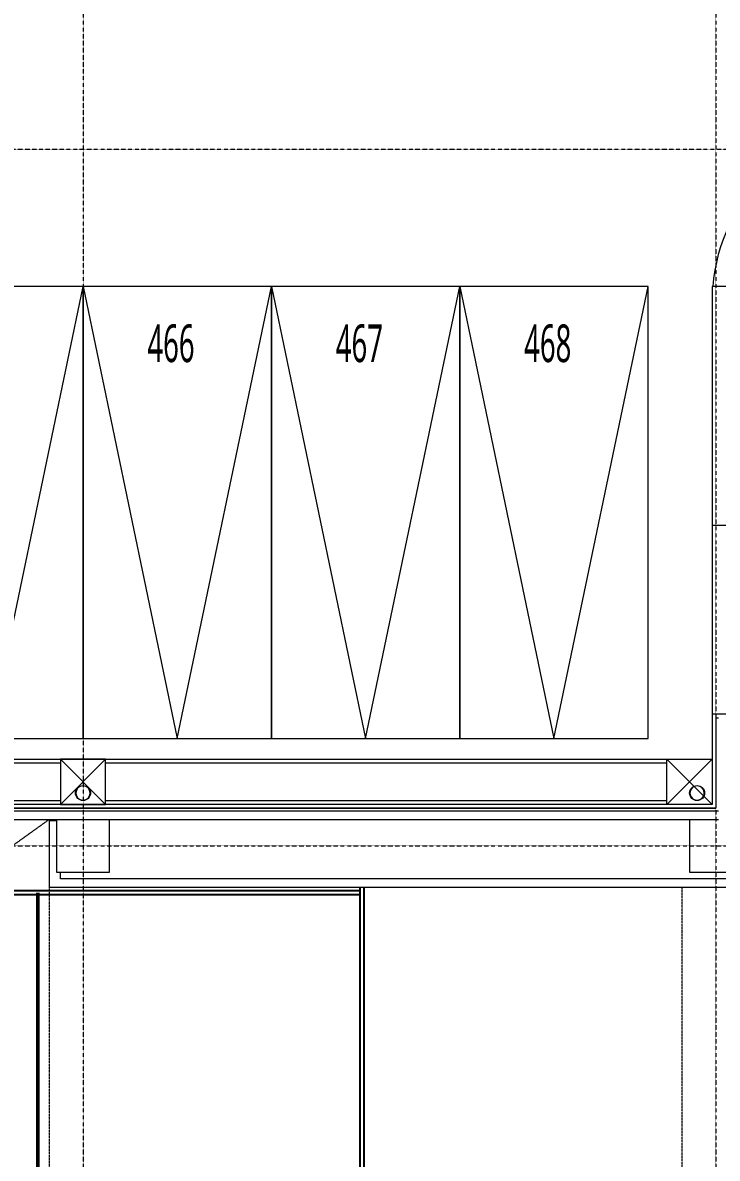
# Model space of a CAD drawing. Extents: x -76427 to 292734, y -42117 to 131250.
# Drawn here: x 234400 to 243618, y 85850 to 100929 of the extents above; entities that cross this region are included whole.
import ezdxf

# ---------------------------------------------------------------- set-up
doc = ezdxf.new("R2010")
doc.units = 0
doc.header["$LTSCALE"] = 10
for name, pattern in [('H12PL1$0$HIDDEN', [0.4, 0.3, -0.1]), ('H12PL1$0$JJP_三點線', [0.9, 0.3, -0.15, 0, -0.15, 0, -0.15, 0, -0.15]), ('XFDP10$0$HIDDEN2', [0.1875, 0.125, -0.0625])]:
    doc.linetypes.add(name, pattern=pattern)
for name, color, linetype in [('H12PL1$0$A-OBJE-2D', 252, 'Continuous'), ('H12PL1$0$A-OBJE-MEP', 252, 'Continuous'), ('H12PL1$0$A-WALL-EX', 252, 'Continuous'), ('H12PL1$0$A-WALL-IN', 252, 'Continuous'), ('H12PL1$0$L10_14_DRAN', 252, 'Continuous'), ('H12PL1$0$L10_14_KABE1', 252, 'Continuous'), ('H12PL1$0$L10_14_PKG', 252, 'Continuous'), ('H12PL1$0$L10_14_PKG-NN', 252, 'Continuous'), ('H12PL1$0$L10_14_SITE', 252, 'Continuous'), ('H12PL1$0$L10_14_SUGATA3', 252, 'Continuous'), ('H12PL1$0$L10_14_TATEYA', 252, 'Continuous'), ('H12PL1$0$S-COL', 252, 'Continuous'), ('H12PL1$0$S-GRID', 252, 'Continuous'), ('XFDP10$0$A-W-D-Height Difference', 17, 'XFDP10$0$HIDDEN2'), ('XFDP10$0$A-W-P1S (50K)', 2, 'Continuous'), ('XFDP10$0$A-W-P4S (50K)', 2, 'Continuous')]:
    doc.layers.add(name, color=color, linetype=linetype)
doc.styles.add('H12PL1$0$Standard', font='', dxfattribs={"width": 0.8})
doc.styles.get('H12PL1$0$Standard').set_extended_font_data('Microsoft JhengHei')

# ---------------------------------------------------------------- blocks, each defined once
blk = doc.blocks.new('XFDP10')
at = {"layer": 'XFDP10$0$A-W-D-Height Difference', "const_width": 50, "elevation": 0}
blk.add_lwpolyline([(234600, 71749), (234600, 89375)], dxfattribs=at)
at = {"layer": 'XFDP10$0$A-W-P1S (50K)'}
for p, q in [((238875.4, 89350, 0), (226350, 89350)), ((238875.4, 89400, 0), (226400, 89400))]:
    blk.add_line(p, q, dxfattribs=at)
at = {"layer": 'XFDP10$0$A-W-P4S (50K)'}
for p, q in [((238875.4, 89450, 0), (238875.4, 71669, 0)), ((238925.4, 89450, 0), (238925.4, 71669, 0))]:
    blk.add_line(p, q, dxfattribs=at)
blk = doc.blocks.new('H12PL1')
at = {"layer": 'H12PL1$0$A-OBJE-2D', "linetype": 'H12PL1$0$HIDDEN', "lineweight": 0}
blk.add_line((192000, 59650), (234750, 90350), dxfattribs=at)
for points in [[(234750, 90330), (234750, 75300), (243150, 75300)], [(243150, 59650), (243150, 89450)]]:
    blk.add_lwpolyline(points, dxfattribs=at)
at = {"layer": 'H12PL1$0$A-OBJE-MEP', "lineweight": 0, "flags": 128}
for points in [[(235295, 90700, 1), (235105, 90700, 1)], [(243445, 90700, 1), (243255, 90700, 1)]]:
    blk.add_lwpolyline(points, format="xyb", close=True, dxfattribs=at)
at = {"layer": 'H12PL1$0$A-OBJE-MEP', "lineweight": 0}
for centre in [(235200, 90700), (243350, 90700)]:
    blk.add_circle(centre, 100, dxfattribs=at)
at = {"layer": 'H12PL1$0$A-WALL-EX', "lineweight": 0}
for p, q in [((151700, 90465), (243600, 90465)), ((243600, 90465), (243635, 90465)), ((243600, 90465), (243635, 90465))]:
    blk.add_line(p, q, dxfattribs=at)
at = {"layer": 'H12PL1$0$A-WALL-EX', "lineweight": 0, "flags": 128}
for points in [[(243550, 97425), (243550, 94255)], [(243770, 97425), (243550, 97425)], [(243550, 94255), (243770, 94255)], [(243600, 91700), (243635, 91700)], [(243600, 91700), (243600, 90500)], [(151700, 90500), (243600, 90500)], [(151700, 90500), (243600, 90500)], [(151700, 90500), (243600, 90500)], [(151700, 90500), (243600, 90500)], [(151700, 90500), (243600, 90500)], [(151700, 90500), (243600, 90500)], [(151700, 90500), (243600, 90500)], [(243600, 90500), (151700, 90500)], [(151550, 90350), (243635, 90350)]]:
    blk.add_lwpolyline(points, dxfattribs=at)
at = {"layer": 'H12PL1$0$A-WALL-IN', "lineweight": 0, "flags": 128}
for points in [[(234850, 90330), (234750, 90330)], [(234750, 90330), (234750, 89450)], [(234900, 89562.5), (234900, 89650)], [(234750, 89450), (234900, 89450)], [(252950, 89562.5), (234900, 89562.5)], [(234900, 89450), (249240, 89450)]]:
    blk.add_lwpolyline(points, dxfattribs=at)
at = {"layer": 'H12PL1$0$L10_14_DRAN', "lineweight": 0}
for centre in [(235200, 90700), (243350, 90700)]:
    blk.add_circle(centre, 100, dxfattribs=at)
at = {"layer": 'H12PL1$0$L10_14_KABE1', "lineweight": 0}
for p, q in [((243550, 91750), (243550, 90550)), ((243550, 91750), (244150, 91750)), ((243550, 90550), (185350, 90550))]:
    blk.add_line(p, q, dxfattribs=at)
at = {"layer": 'H12PL1$0$L10_14_PKG', "lineweight": 0, "flags": 128}
for points in [[(232700, 97425), (233950, 91425), (235200, 97425)], [(235200, 97425), (236450, 91425), (237700, 97425)], [(237700, 97425), (238950, 91425), (240200, 97425)], [(240200, 97425), (241450, 91425), (242700, 97425)]]:
    blk.add_lwpolyline(points, dxfattribs=at)
for points in [[(232700, 97425), (232700, 91425), (235200, 91425), (235200, 97425)], [(235200, 97425), (235200, 91425), (237700, 91425), (237700, 97425)], [(237700, 97425), (237700, 91425), (240200, 91425), (240200, 97425)], [(240200, 97425), (240200, 91425), (242700, 91425), (242700, 97425)]]:
    blk.add_lwpolyline(points, close=True, dxfattribs=at)
at = {"layer": 'H12PL1$0$L10_14_SITE', "lineweight": 0}
blk.add_line((243550, 94255), (243550, 91750), dxfattribs=at)
blk.add_arc((245800, 97250), 2250, 90, 175.539156, dxfattribs=at)
at = {"layer": 'H12PL1$0$L10_14_SUGATA3', "lineweight": 0}
for p, q in [((155280, 91150), (243550, 91150)), ((227100, 91100), (234900, 91100)), ((234900, 91150), (235500, 90550)), ((234900, 90550), (235500, 91150)), ((235500, 91100), (242950, 91100)), ((243550, 91150), (242950, 90550)), ((243550, 90550), (242950, 91150)), ((227100, 90600), (234900, 90600)), ((235500, 90600), (242950, 90600))]:
    blk.add_line(p, q, dxfattribs=at)
at = {"layer": 'H12PL1$0$L10_14_SUGATA3', "lineweight": 0, "flags": 128}
for points in [[(234900, 90550), (235500, 90550), (235500, 91150), (234900, 91150)], [(243550, 90550), (242950, 90550), (242950, 91150), (243550, 91150)]]:
    blk.add_lwpolyline(points, close=True, dxfattribs=at)
at = {"layer": 'H12PL1$0$L10_14_TATEYA', "lineweight": 0, "flags": 128}
blk.add_lwpolyline([(248800, 97425), (248800, 96725), (243770, 96725), (243770, 97425), (243550, 97425), (243550, 94255), (249020, 94255), (249020, 97425)], close=True, dxfattribs=at)
at = {"layer": 'H12PL1$0$S-COL', "lineweight": 0, "flags": 128}
for points in [[(234850, 90350), (234850, 89650), (235550, 89650), (235550, 90350)], [(243250, 90350), (243250, 89650), (243950, 89650), (243950, 90050)]]:
    blk.add_lwpolyline(points, dxfattribs=at)
at = {"layer": 'H12PL1$0$S-GRID', "linetype": 'H12PL1$0$JJP_三點線', "lineweight": 0}
for p, q in [((235200, 128250), (235200, -28000)), ((243600, 128250), (243600, -28000)), ((-29000, 99250), (289600, 99250)), ((-29000, 90000), (289600, 90000))]:
    blk.add_line(p, q, dxfattribs=at)
blk.add_blockref('XFDP10', (0, 0))
at = {"layer": 'H12PL1$0$L10_14_PKG-NN', "linetype": 'Continuous', "lineweight": 0, "char_height": 500, "attachment_point": 4, "style": 'H12PL1$0$Standard'}
for s, insert in [('\\A1;{\\W0.56;466}', (236054.97, 96668.93)), ('\\A1;{\\W0.56;467}', (238554.97, 96668.93)), ('\\A1;{\\W0.56;468}', (241054.97, 96668.93))]:
    blk.add_mtext(s, dxfattribs=dict(at, insert=insert))

msp = doc.modelspace()

# ---------------------------------------------------------------- block references
msp.add_blockref('H12PL1', (0, 0))

doc.saveas('drawing.dxf')
